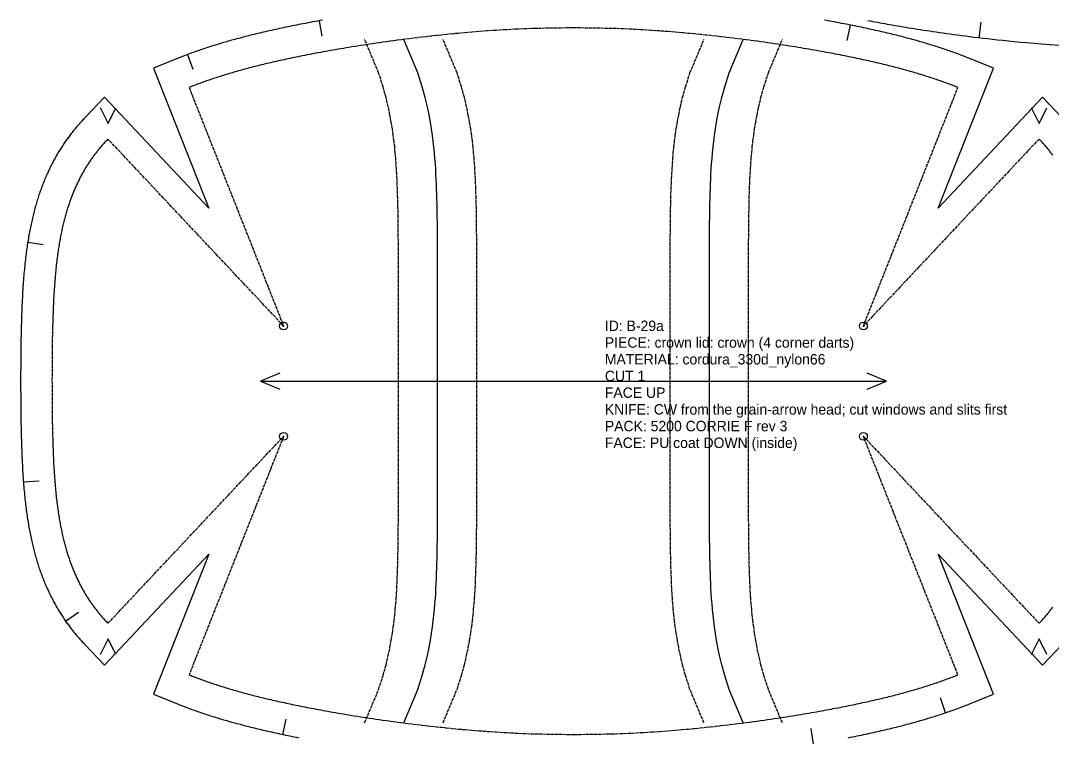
# Model space of a CAD drawing. Header units: millimetres. Extents: x 0 to 8058, y -22 to 1524.
# Drawn here: x 4575.7 to 4970.7, y 927.2 to 1201.7 of the extents above; entities that cross this region are included whole.
import ezdxf

# ---------------------------------------------------------------- set-up
doc = ezdxf.new("R2010")
doc.units = ezdxf.units.MM
doc.linetypes.add('DASHED', pattern=[1.524, 1.27, -0.254])
for name, color, linetype in [('CUT', 7, 'Continuous'), ('DRILL', 4, 'Continuous'), ('GRAIN', 5, 'Continuous'), ('INTERNAL', 6, 'Continuous'), ('NOTCH', 1, 'Continuous'), ('SEW', 3, 'Continuous'), ('TEXT', 2, 'Continuous')]:
    doc.layers.add(name, color=color, linetype=linetype)

msp = doc.modelspace()

# ---------------------------------------------------------------- linework, layer by layer
at = {"layer": 'CUT'}
for points in [[(4691.28, 1201.86), (4690.32, 1201.69), (4689.37, 1201.52), (4688.43, 1201.35), (4687.5, 1201.18), (4686.59, 1201.01), (4685.69, 1200.83), (4684.79, 1200.66), (4683.91, 1200.49), (4683.04, 1200.32), (4682.18, 1200.16), (4681.32, 1199.99), (4680.48, 1199.82), (4679.64, 1199.65), (4678.82, 1199.48), (4678, 1199.31), (4677.19, 1199.14), (4676.38, 1198.97), (4675.59, 1198.8), (4674.8, 1198.63), (4674.02, 1198.46), (4673.25, 1198.29), (4672.48, 1198.12), (4671.73, 1197.96), (4670.97, 1197.79), (4670.23, 1197.62), (4669.49, 1197.45), (4668.76, 1197.28), (4668.03, 1197.1), (4667.31, 1196.93), (4666.6, 1196.76), (4665.89, 1196.59), (4665.18, 1196.42), (4664.49, 1196.25), (4663.79, 1196.08), (4663.11, 1195.9), (4662.43, 1195.73), (4661.75, 1195.56), (4661.08, 1195.38), (4660.41, 1195.21), (4659.75, 1195.03), (4659.09, 1194.86), (4658.44, 1194.68), (4657.79, 1194.51), (4657.15, 1194.33), (4656.51, 1194.15), (4655.88, 1193.98), (4655.25, 1193.8), (4654.63, 1193.62), (4654, 1193.44), (4653.39, 1193.26), (4652.77, 1193.08), (4652.17, 1192.9), (4651.56, 1192.71), (4650.96, 1192.53), (4650.36, 1192.35), (4649.77, 1192.16), (4649.18, 1191.98), (4648.59, 1191.79), (4648.01, 1191.61), (4647.43, 1191.42), (4646.86, 1191.23), (4646.29, 1191.05), (4645.72, 1190.86), (4645.15, 1190.67), (4644.59, 1190.48), (4644.03, 1190.28), (4643.48, 1190.09), (4642.93, 1189.9), (4642.38, 1189.71), (4641.83, 1189.51), (4641.29, 1189.31), (4640.75, 1189.12), (4640.21, 1188.92), (4639.68, 1188.72), (4639.15, 1188.52), (4638.62, 1188.32), (4638.1, 1188.12), (4637.58, 1187.92), (4637.06, 1187.72), (4636.54, 1187.51), (4636.03, 1187.31), (4626.55, 1183.48), (4647.79, 1129.82), (4607.9, 1172.32), (4600.28, 1164.42), (4599.96, 1164.09), (4599.65, 1163.75), (4599.33, 1163.41), (4599.02, 1163.07), (4598.71, 1162.73), (4598.4, 1162.39), (4598.09, 1162.04), (4597.79, 1161.69), (4597.49, 1161.34), (4597.19, 1160.99), (4596.89, 1160.64), (4596.59, 1160.28), (4596.3, 1159.92), (4596.01, 1159.56), (4595.72, 1159.2), (4595.43, 1158.84), (4595.15, 1158.47), (4594.86, 1158.11), (4594.58, 1157.74), (4594.3, 1157.36), (4594.03, 1156.99), (4593.75, 1156.61), (4593.48, 1156.24), (4593.21, 1155.86), (4592.94, 1155.47), (4592.67, 1155.09), (4592.41, 1154.7), (4592.15, 1154.32), (4591.89, 1153.93), (4591.63, 1153.53), (4591.37, 1153.14), (4591.12, 1152.74), (4590.87, 1152.34), (4590.62, 1151.94), (4590.37, 1151.54), (4590.13, 1151.13), (4589.89, 1150.72), (4589.65, 1150.31), (4589.41, 1149.9), (4589.17, 1149.49), (4588.94, 1149.07), (4588.71, 1148.65), (4588.48, 1148.23), (4588.25, 1147.81), (4588.02, 1147.38), (4587.8, 1146.95), (4587.58, 1146.52), (4587.36, 1146.09), (4587.15, 1145.66), (4586.93, 1145.22), (4586.72, 1144.78), (4586.51, 1144.34), (4586.3, 1143.89), (4586.1, 1143.44), (4585.89, 1143), (4585.69, 1142.54), (4585.49, 1142.09), (4585.3, 1141.63), (4585.1, 1141.17), (4584.91, 1140.71), (4584.72, 1140.24), (4584.53, 1139.78), (4584.34, 1139.3), (4584.16, 1138.83), (4583.98, 1138.36), (4583.8, 1137.88), (4583.62, 1137.39), (4583.44, 1136.91), (4583.27, 1136.42), (4583.1, 1135.93), (4582.93, 1135.44), (4582.76, 1134.94), (4582.6, 1134.44), (4582.44, 1133.94), (4582.28, 1133.43), (4582.12, 1132.92), (4581.96, 1132.41), (4581.81, 1131.89), (4581.65, 1131.37), (4581.5, 1130.85), (4581.36, 1130.32), (4581.21, 1129.79), (4581.06, 1129.26), (4580.92, 1128.72), (4580.78, 1128.18), (4580.64, 1127.63), (4580.51, 1127.08), (4580.37, 1126.53), (4580.24, 1125.97), (4580.11, 1125.41), (4579.98, 1124.84), (4579.86, 1124.27), (4579.73, 1123.69), (4579.61, 1123.11), (4579.49, 1122.52), (4579.37, 1121.93), (4579.26, 1121.33), (4579.14, 1120.73), (4579.03, 1120.12), (4578.92, 1119.51), (4578.81, 1118.89), (4578.7, 1118.26), (4578.6, 1117.63), (4578.5, 1116.99), (4578.4, 1116.35), (4578.3, 1115.7), (4578.2, 1115.04), (4578.1, 1114.37), (4578.01, 1113.69), (4577.92, 1113.01), (4577.83, 1112.32), (4577.74, 1111.62), (4577.65, 1110.91), (4577.57, 1110.19), (4577.49, 1109.46), (4577.41, 1108.71), (4577.33, 1107.96), (4577.25, 1107.2), (4577.17, 1106.42), (4577.1, 1105.63), (4577.03, 1104.83), (4576.96, 1104.01), (4576.89, 1103.18), (4576.82, 1102.33), (4576.76, 1101.46), (4576.69, 1100.58), (4576.63, 1099.67), (4576.57, 1098.74), (4576.51, 1097.79), (4576.46, 1096.81), (4576.4, 1095.81), (4576.35, 1094.77), (4576.3, 1093.7), (4576.25, 1092.6), (4576.2, 1091.45), (4576.15, 1090.25), (4576.11, 1089), (4576.06, 1087.68), (4576.02, 1086.3), (4575.98, 1084.82), (4575.94, 1083.24), (4575.91, 1081.52), (4575.87, 1079.62), (4575.84, 1077.47), (4575.81, 1074.92), (4575.77, 1071.59), (4575.75, 1063.6), (4575.77, 1055.61), (4575.81, 1052.28), (4575.84, 1049.73), (4575.87, 1047.58), (4575.91, 1045.68), (4575.94, 1043.96), (4575.98, 1042.38), (4576.02, 1040.9), (4576.06, 1039.52), (4576.11, 1038.2), (4576.15, 1036.95), (4576.2, 1035.76), (4576.25, 1034.61), (4576.3, 1033.5), (4576.35, 1032.43), (4576.4, 1031.39), (4576.46, 1030.39), (4576.51, 1029.41), (4576.57, 1028.46), (4576.63, 1027.53), (4576.69, 1026.62), (4576.76, 1025.74), (4576.82, 1024.87), (4576.89, 1024.02), (4576.96, 1023.19), (4577.03, 1022.37), (4577.1, 1021.57), (4577.17, 1020.78), (4577.25, 1020), (4577.33, 1019.24), (4577.41, 1018.49), (4577.49, 1017.75), (4577.57, 1017.02), (4577.65, 1016.3), (4577.74, 1015.59), (4577.83, 1014.88), (4577.92, 1014.19), (4578.01, 1013.51), (4578.1, 1012.83), (4578.2, 1012.17), (4578.3, 1011.51), (4578.4, 1010.85), (4578.5, 1010.21), (4578.6, 1009.57), (4578.7, 1008.94), (4578.81, 1008.31), (4578.92, 1007.69), (4579.03, 1007.08), (4579.14, 1006.47), (4579.26, 1005.87), (4579.37, 1005.27), (4579.49, 1004.68), (4579.61, 1004.09), (4579.73, 1003.51), (4579.86, 1002.93), (4579.98, 1002.36), (4580.11, 1001.79), (4580.24, 1001.23), (4580.37, 1000.67), (4580.51, 1000.12), (4580.64, 999.57), (4580.78, 999.02), (4580.92, 998.48), (4581.06, 997.94), (4581.21, 997.41), (4581.36, 996.88), (4581.5, 996.35), (4581.65, 995.83), (4581.81, 995.31), (4581.96, 994.79), (4582.12, 994.28), (4582.28, 993.77), (4582.44, 993.26), (4582.6, 992.76), (4582.76, 992.26), (4582.93, 991.76), (4583.1, 991.27), (4583.27, 990.78), (4583.44, 990.29), (4583.62, 989.81), (4583.8, 989.33), (4583.98, 988.85), (4584.16, 988.37), (4584.34, 987.9), (4584.53, 987.43), (4584.72, 986.96), (4584.91, 986.49), (4585.1, 986.03), (4585.3, 985.57), (4585.49, 985.11), (4585.69, 984.66), (4585.89, 984.21), (4586.1, 983.76), (4586.3, 983.31), (4586.51, 982.86), (4586.72, 982.42), (4586.93, 981.98), (4587.15, 981.54), (4587.36, 981.11), (4587.58, 980.68), (4587.8, 980.25), (4588.02, 979.82), (4588.25, 979.39), (4588.48, 978.97), (4588.71, 978.55), (4588.94, 978.13), (4589.17, 977.71), (4589.41, 977.3), (4589.65, 976.89), (4589.89, 976.48), (4590.13, 976.07), (4590.37, 975.66), (4590.62, 975.26), (4590.87, 974.86), (4591.12, 974.46), (4591.37, 974.06), (4591.63, 973.67), (4591.89, 973.28), (4592.15, 972.89), (4592.41, 972.5), (4592.67, 972.11), (4592.94, 971.73), (4593.21, 971.34), (4593.48, 970.96), (4593.75, 970.59), (4594.03, 970.21), (4594.3, 969.84), (4594.58, 969.47), (4594.86, 969.1), (4595.15, 968.73), (4595.43, 968.36), (4595.72, 968), (4596.01, 967.64), (4596.3, 967.28), (4596.59, 966.92), (4596.89, 966.56), (4597.19, 966.21), (4597.49, 965.86), (4597.79, 965.51), (4598.09, 965.16), (4598.4, 964.81), (4598.71, 964.47), (4599.02, 964.13), (4599.33, 963.79), (4599.65, 963.45), (4599.96, 963.11), (4600.28, 962.78), (4607.9, 954.88), (4647.79, 997.38), (4626.55, 943.73), (4636.03, 939.89), (4636.54, 939.69), (4637.06, 939.49), (4637.58, 939.28), (4638.1, 939.08), (4638.62, 938.88), (4639.15, 938.68), (4639.68, 938.48), (4640.21, 938.28), (4640.75, 938.08), (4641.29, 937.89), (4641.83, 937.69), (4642.38, 937.5), (4642.93, 937.3), (4643.48, 937.11), (4644.03, 936.92), (4644.59, 936.72), (4645.15, 936.53), (4645.72, 936.34), (4646.29, 936.16), (4646.86, 935.97), (4647.43, 935.78), (4648.01, 935.59), (4648.59, 935.41), (4649.18, 935.22), (4649.77, 935.04), (4650.36, 934.85), (4650.96, 934.67), (4651.56, 934.49), (4652.17, 934.3), (4652.77, 934.12), (4653.39, 933.94), (4654, 933.76), (4654.63, 933.58), (4655.25, 933.4), (4655.88, 933.23), (4656.51, 933.05), (4657.15, 932.87), (4657.79, 932.69), (4658.44, 932.52), (4659.09, 932.34), (4659.75, 932.17), (4660.41, 931.99), (4661.08, 931.82), (4661.75, 931.64), (4662.43, 931.47), (4663.11, 931.3), (4663.79, 931.13), (4664.49, 930.95), (4665.18, 930.78), (4665.89, 930.61), (4666.6, 930.44), (4667.31, 930.27), (4668.03, 930.1), (4668.76, 929.93), (4669.49, 929.76), (4670.23, 929.59), (4670.97, 929.42), (4671.73, 929.25), (4672.48, 929.08), (4673.25, 928.91), (4674.02, 928.74), (4674.8, 928.57), (4675.59, 928.4), (4676.38, 928.23), (4677.19, 928.06), (4678, 927.89), (4678.82, 927.72), (4679.64, 927.55), (4680.48, 927.38), (4681.32, 927.22), (4682.18, 927.05)], [(4974.47, 1164.42), (4966.85, 1172.32), (4926.96, 1129.82), (4948.21, 1183.48), (4938.73, 1187.31), (4938.21, 1187.51), (4937.7, 1187.72), (4937.18, 1187.92), (4936.66, 1188.12), (4936.13, 1188.32), (4935.61, 1188.52), (4935.08, 1188.72), (4934.54, 1188.92), (4934.01, 1189.12), (4933.47, 1189.31), (4932.93, 1189.51), (4932.38, 1189.71), (4931.83, 1189.9), (4931.28, 1190.09), (4930.73, 1190.28), (4930.17, 1190.48), (4929.61, 1190.67), (4929.04, 1190.86), (4928.47, 1191.05), (4927.9, 1191.23), (4927.33, 1191.42), (4926.75, 1191.61), (4926.16, 1191.79), (4925.58, 1191.98), (4924.99, 1192.16), (4924.39, 1192.35), (4923.8, 1192.53), (4923.2, 1192.71), (4922.59, 1192.9), (4921.98, 1193.08), (4921.37, 1193.26), (4920.75, 1193.44), (4920.13, 1193.62), (4919.51, 1193.8), (4918.88, 1193.98), (4918.24, 1194.15), (4917.61, 1194.33), (4916.96, 1194.51), (4916.32, 1194.68), (4915.66, 1194.86), (4915.01, 1195.03), (4914.35, 1195.21), (4913.68, 1195.38), (4913.01, 1195.56), (4912.33, 1195.73), (4911.65, 1195.9), (4910.96, 1196.08), (4910.27, 1196.25), (4909.57, 1196.42), (4908.87, 1196.59), (4908.16, 1196.76), (4907.45, 1196.93), (4906.73, 1197.1), (4906, 1197.28), (4905.27, 1197.45), (4904.53, 1197.62), (4903.78, 1197.79), (4903.03, 1197.96), (4902.27, 1198.12), (4901.51, 1198.29), (4900.74, 1198.46), (4899.96, 1198.63), (4899.17, 1198.8), (4898.37, 1198.97), (4897.57, 1199.14), (4896.76, 1199.31), (4895.94, 1199.48), (4895.11, 1199.65), (4894.28, 1199.82), (4893.43, 1199.99), (4892.58, 1200.16), (4891.72, 1200.32), (4890.85, 1200.49), (4889.96, 1200.66), (4889.07, 1200.83), (4888.17, 1201.01), (4887.25, 1201.18), (4886.33, 1201.35), (4885.39, 1201.52), (4884.44, 1201.69), (4883.48, 1201.86)], [(4900.1, 1201.76), (4900.98, 1201.59), (4901.87, 1201.42), (4902.77, 1201.25), (4903.69, 1201.08), (4904.61, 1200.91), (4905.55, 1200.74), (4906.5, 1200.57), (4907.46, 1200.39), (4908.43, 1200.22), (4909.42, 1200.05), (4910.42, 1199.87), (4911.44, 1199.7), (4912.47, 1199.52), (4913.51, 1199.35), (4914.57, 1199.17), (4915.65, 1198.99), (4916.75, 1198.82), (4917.86, 1198.64), (4918.99, 1198.46), (4920.14, 1198.28), (4921.32, 1198.09), (4922.51, 1197.91), (4923.73, 1197.73), (4924.97, 1197.54), (4926.24, 1197.36), (4927.53, 1197.17), (4928.85, 1196.98), (4930.2, 1196.79), (4931.59, 1196.6), (4933, 1196.4), (4934.46, 1196.21), (4935.95, 1196.01), (4937.48, 1195.81), (4939.06, 1195.61), (4940.68, 1195.41), (4942.36, 1195.2), (4944.1, 1195), (4945.89, 1194.79), (4947.76, 1194.58), (4949.7, 1194.36), (4951.73, 1194.15), (4953.85, 1193.93), (4956.08, 1193.71), (4958.44, 1193.48), (4960.94, 1193.26), (4963.62, 1193.03), (4966.52, 1192.79), (4969.68, 1192.56), (4973.2, 1192.32)], [(4892.58, 927.05), (4893.43, 927.22), (4894.28, 927.38), (4895.11, 927.55), (4895.94, 927.72), (4896.76, 927.89), (4897.57, 928.06), (4898.37, 928.23), (4899.17, 928.4), (4899.96, 928.57), (4900.74, 928.74), (4901.51, 928.91), (4902.27, 929.08), (4903.03, 929.25), (4903.78, 929.42), (4904.53, 929.59), (4905.27, 929.76), (4906, 929.93), (4906.73, 930.1), (4907.45, 930.27), (4908.16, 930.44), (4908.87, 930.61), (4909.57, 930.78), (4910.27, 930.95), (4910.96, 931.13), (4911.65, 931.3), (4912.33, 931.47), (4913.01, 931.64), (4913.68, 931.82), (4914.35, 931.99), (4915.01, 932.17), (4915.66, 932.34), (4916.32, 932.52), (4916.96, 932.69), (4917.61, 932.87), (4918.24, 933.05), (4918.88, 933.23), (4919.51, 933.4), (4920.13, 933.58), (4920.75, 933.76), (4921.37, 933.94), (4921.98, 934.12), (4922.59, 934.3), (4923.2, 934.49), (4923.8, 934.67), (4924.39, 934.85), (4924.99, 935.04), (4925.58, 935.22), (4926.16, 935.41), (4926.75, 935.59), (4927.33, 935.78), (4927.9, 935.97), (4928.47, 936.16), (4929.04, 936.34), (4929.61, 936.53), (4930.17, 936.72), (4930.73, 936.92), (4931.28, 937.11), (4931.83, 937.3), (4932.38, 937.5), (4932.93, 937.69), (4933.47, 937.89), (4934.01, 938.08), (4934.54, 938.28), (4935.08, 938.48), (4935.61, 938.68), (4936.13, 938.88), (4936.66, 939.08), (4937.18, 939.28), (4937.7, 939.49), (4938.21, 939.69), (4938.73, 939.89), (4948.21, 943.73), (4926.96, 997.38), (4966.85, 954.88), (4974.47, 962.78)]]:
    msp.add_lwpolyline(points, dxfattribs=at)
at = {"layer": 'DRILL'}
for centre in [(4676.4, 1084.73), (4898.35, 1084.73), (4676.4, 1042.47), (4898.35, 1042.47)]:
    msp.add_circle(centre, 1.5, dxfattribs=at)
for p in [(4676.4, 1084.73), (4898.35, 1084.73), (4676.4, 1042.47), (4898.35, 1042.47)]:
    msp.add_point(p, dxfattribs=at)
at = {"layer": 'GRAIN'}
for points in [[(4674.97, 1066.72), (4667.6, 1063.6), (4674.97, 1060.49)], [(4899.79, 1060.49), (4907.16, 1063.6), (4899.79, 1066.72)], [(4667.6, 1063.6), (4907.16, 1063.6)]]:
    msp.add_lwpolyline(points, dxfattribs=at)
at = {"layer": 'INTERNAL', "linetype": 'CONTINUOUS'}
for points in [[(4722.43, 932.71), (4727.79, 945.53), (4729.5, 950.87), (4730.62, 954.99), (4731.46, 958.48), (4732.1, 961.57), (4732.62, 964.38), (4733.05, 967), (4733.4, 969.45), (4733.7, 971.79), (4733.95, 974.03), (4734.16, 976.18), (4734.34, 978.28), (4734.5, 980.32), (4734.63, 982.31), (4734.74, 984.27), (4734.84, 986.19), (4734.92, 988.09), (4734.99, 989.97), (4735.05, 991.82), (4735.11, 993.67), (4735.15, 995.49), (4735.19, 997.31), (4735.22, 999.12), (4735.25, 1000.92), (4735.27, 1002.71), (4735.29, 1004.5), (4735.3, 1006.28), (4735.32, 1008.06), (4735.33, 1009.83), (4735.34, 1011.6), (4735.35, 1013.37), (4735.35, 1015.14), (4735.36, 1016.91), (4735.36, 1018.67), (4735.37, 1020.44), (4735.37, 1022.2), (4735.37, 1023.97), (4735.37, 1025.73), (4735.37, 1027.49), (4735.37, 1029.25), (4735.38, 1031.02), (4735.38, 1032.78), (4735.38, 1034.54), (4735.38, 1036.3), (4735.38, 1038.06), (4735.38, 1039.82), (4735.38, 1041.58), (4735.38, 1043.35), (4735.38, 1045.11), (4735.38, 1046.87), (4735.38, 1048.63), (4735.38, 1050.39), (4735.38, 1052.15), (4735.38, 1053.91), (4735.38, 1055.67), (4735.38, 1057.44), (4735.38, 1059.2), (4735.38, 1060.96), (4735.38, 1062.72), (4735.38, 1064.48), (4735.38, 1066.24), (4735.38, 1068), (4735.38, 1069.77), (4735.38, 1071.53), (4735.38, 1073.29), (4735.38, 1075.05), (4735.38, 1076.81), (4735.38, 1078.57), (4735.38, 1080.33), (4735.38, 1082.09), (4735.38, 1083.86), (4735.38, 1085.62), (4735.38, 1087.38), (4735.38, 1089.14), (4735.38, 1090.9), (4735.38, 1092.66), (4735.38, 1094.42), (4735.38, 1096.19), (4735.37, 1097.95), (4735.37, 1099.71), (4735.37, 1101.47), (4735.37, 1103.24), (4735.37, 1105), (4735.37, 1106.76), (4735.36, 1108.53), (4735.36, 1110.29), (4735.35, 1112.06), (4735.35, 1113.83), (4735.34, 1115.6), (4735.33, 1117.37), (4735.32, 1119.14), (4735.3, 1120.92), (4735.29, 1122.7), (4735.27, 1124.49), (4735.25, 1126.28), (4735.22, 1128.08), (4735.19, 1129.89), (4735.15, 1131.71), (4735.11, 1133.53), (4735.05, 1135.38), (4734.99, 1137.23), (4734.92, 1139.11), (4734.84, 1141.01), (4734.74, 1142.93), (4734.63, 1144.89), (4734.5, 1146.89), (4734.34, 1148.92), (4734.16, 1151.02), (4733.95, 1153.18), (4733.7, 1155.41), (4733.4, 1157.75), (4733.05, 1160.21), (4732.62, 1162.82), (4732.1, 1165.63), (4731.46, 1168.72), (4730.62, 1172.21), (4729.5, 1176.33), (4727.79, 1181.67), (4722.43, 1194.49)], [(4852.33, 932.71), (4846.97, 945.53), (4845.26, 950.87), (4844.13, 954.99), (4843.3, 958.48), (4842.65, 961.57), (4842.13, 964.38), (4841.71, 967), (4841.35, 969.45), (4841.06, 971.79), (4840.81, 974.03), (4840.59, 976.18), (4840.41, 978.28), (4840.26, 980.32), (4840.13, 982.31), (4840.01, 984.27), (4839.92, 986.19), (4839.83, 988.09), (4839.76, 989.97), (4839.7, 991.82), (4839.65, 993.67), (4839.61, 995.49), (4839.57, 997.31), (4839.54, 999.12), (4839.51, 1000.92), (4839.49, 1002.71), (4839.47, 1004.5), (4839.45, 1006.28), (4839.44, 1008.06), (4839.43, 1009.83), (4839.42, 1011.6), (4839.41, 1013.37), (4839.4, 1015.14), (4839.4, 1016.91), (4839.4, 1018.67), (4839.39, 1020.44), (4839.39, 1022.2), (4839.39, 1023.97), (4839.39, 1025.73), (4839.38, 1027.49), (4839.38, 1029.25), (4839.38, 1031.02), (4839.38, 1032.78), (4839.38, 1034.54), (4839.38, 1036.3), (4839.38, 1038.06), (4839.38, 1039.82), (4839.38, 1041.58), (4839.38, 1043.35), (4839.38, 1045.11), (4839.38, 1046.87), (4839.38, 1048.63), (4839.38, 1050.39), (4839.38, 1052.15), (4839.38, 1053.91), (4839.38, 1055.67), (4839.38, 1057.44), (4839.38, 1059.2), (4839.38, 1060.96), (4839.38, 1062.72), (4839.38, 1064.48), (4839.38, 1066.24), (4839.38, 1068), (4839.38, 1069.77), (4839.38, 1071.53), (4839.38, 1073.29), (4839.38, 1075.05), (4839.38, 1076.81), (4839.38, 1078.57), (4839.38, 1080.33), (4839.38, 1082.09), (4839.38, 1083.86), (4839.38, 1085.62), (4839.38, 1087.38), (4839.38, 1089.14), (4839.38, 1090.9), (4839.38, 1092.66), (4839.38, 1094.42), (4839.38, 1096.19), (4839.38, 1097.95), (4839.38, 1099.71), (4839.39, 1101.47), (4839.39, 1103.24), (4839.39, 1105), (4839.39, 1106.76), (4839.4, 1108.53), (4839.4, 1110.29), (4839.4, 1112.06), (4839.41, 1113.83), (4839.42, 1115.6), (4839.43, 1117.37), (4839.44, 1119.14), (4839.45, 1120.92), (4839.47, 1122.7), (4839.49, 1124.49), (4839.51, 1126.28), (4839.54, 1128.08), (4839.57, 1129.89), (4839.61, 1131.71), (4839.65, 1133.53), (4839.7, 1135.38), (4839.76, 1137.23), (4839.83, 1139.11), (4839.92, 1141.01), (4840.01, 1142.93), (4840.13, 1144.89), (4840.26, 1146.89), (4840.41, 1148.92), (4840.59, 1151.02), (4840.81, 1153.18), (4841.06, 1155.41), (4841.35, 1157.75), (4841.71, 1160.21), (4842.13, 1162.82), (4842.65, 1165.63), (4843.3, 1168.72), (4844.13, 1172.21), (4845.26, 1176.33), (4846.97, 1181.67), (4852.33, 1194.49)]]:
    msp.add_lwpolyline(points, dxfattribs=at)
at = {"layer": 'NOTCH'}
for points in [[(4690.03, 1201.64), (4691.1, 1195.74)], [(4942.68, 1195.17), (4943.39, 1201.12)], [(4893.24, 1200.02), (4892.07, 1194.14)], [(4639.58, 1188.68), (4641.68, 1183.07)], [(4606.23, 1168.37), (4609.2, 1162.35), (4612.23, 1168.34)], [(4962.61, 1168.36), (4965.6, 1162.35), (4968.61, 1168.35)], [(4578.48, 1116.9), (4584.41, 1115.96)], [(4576.81, 1025.02), (4582.79, 1025.47)], [(4592.96, 971.7), (4597.88, 975.14)], [(4612.24, 958.86), (4609.21, 964.85), (4606.24, 958.83)], [(4968.61, 958.86), (4965.6, 964.85), (4962.61, 958.84)], [(4929.74, 936.58), (4927.82, 942.26)], [(4676.09, 928.29), (4677.34, 934.16)], [(4879.31, 924.61), (4878.3, 930.52)]]:
    msp.add_lwpolyline(points, dxfattribs=at)
at = {"layer": 'SEW', "linetype": 'DASHED'}
for points in [[(4970.84, 1150.19), (4970.6, 1150.5), (4970.37, 1150.81), (4970.13, 1151.12), (4969.89, 1151.43), (4969.65, 1151.73), (4969.41, 1152.03), (4969.16, 1152.34), (4968.91, 1152.64), (4968.67, 1152.93), (4968.42, 1153.23), (4968.16, 1153.53), (4967.91, 1153.82), (4967.66, 1154.11), (4967.4, 1154.4), (4967.14, 1154.69), (4966.88, 1154.98), (4966.61, 1155.27), (4966.35, 1155.55), (4966.08, 1155.83), (4965.81, 1156.12), (4965.58, 1156.35), (4898.35, 1084.73), (4934.52, 1176.06), (4934.25, 1176.17), (4933.78, 1176.36), (4933.3, 1176.55), (4932.82, 1176.74), (4932.34, 1176.93), (4931.85, 1177.11), (4931.36, 1177.3), (4930.87, 1177.48), (4930.38, 1177.67), (4929.88, 1177.85), (4929.38, 1178.03), (4928.87, 1178.22), (4928.36, 1178.4), (4927.85, 1178.58), (4927.33, 1178.76), (4926.81, 1178.94), (4926.29, 1179.12), (4925.76, 1179.3), (4925.23, 1179.48), (4924.7, 1179.65), (4924.16, 1179.83), (4923.62, 1180.01), (4923.08, 1180.18), (4922.53, 1180.36), (4921.98, 1180.53), (4921.42, 1180.71), (4920.86, 1180.88), (4920.29, 1181.06), (4919.72, 1181.23), (4919.15, 1181.4), (4918.57, 1181.57), (4917.99, 1181.74), (4917.41, 1181.91), (4916.82, 1182.09), (4916.22, 1182.26), (4915.62, 1182.43), (4915.02, 1182.59), (4914.41, 1182.76), (4913.8, 1182.93), (4913.18, 1183.1), (4912.56, 1183.27), (4911.93, 1183.44), (4911.29, 1183.6), (4910.66, 1183.77), (4910.01, 1183.94), (4909.36, 1184.1), (4908.71, 1184.27), (4908.05, 1184.43), (4907.39, 1184.6), (4906.72, 1184.77), (4906.04, 1184.93), (4905.36, 1185.1), (4904.67, 1185.26), (4903.97, 1185.43), (4903.27, 1185.59), (4902.56, 1185.75), (4901.85, 1185.92), (4901.13, 1186.08), (4900.4, 1186.25), (4899.67, 1186.41), (4898.93, 1186.57), (4898.18, 1186.74), (4897.42, 1186.9), (4896.66, 1187.07), (4895.89, 1187.23), (4895.11, 1187.4), (4894.32, 1187.56), (4893.53, 1187.72), (4892.72, 1187.89), (4891.91, 1188.05), (4891.09, 1188.22), (4890.26, 1188.38), (4889.41, 1188.55), (4888.56, 1188.71), (4887.7, 1188.88), (4886.83, 1189.05), (4885.95, 1189.21), (4885.06, 1189.38), (4884.15, 1189.55), (4883.24, 1189.71), (4882.31, 1189.88), (4881.37, 1190.05), (4880.42, 1190.22), (4879.45, 1190.39), (4878.47, 1190.56), (4877.48, 1190.73), (4876.47, 1190.9), (4875.45, 1191.07), (4874.41, 1191.25), (4873.35, 1191.42), (4872.28, 1191.6), (4871.19, 1191.77), (4870.08, 1191.95), (4868.95, 1192.13), (4867.79, 1192.3), (4866.62, 1192.48), (4865.43, 1192.66), (4864.21, 1192.85), (4862.97, 1193.03), (4861.7, 1193.21), (4860.4, 1193.4), (4859.07, 1193.59), (4857.72, 1193.78), (4856.33, 1193.97), (4854.9, 1194.16), (4853.44, 1194.35), (4851.93, 1194.55), (4850.38, 1194.74), (4848.79, 1194.94), (4847.14, 1195.14), (4845.44, 1195.34), (4843.68, 1195.55), (4841.85, 1195.76), (4839.95, 1195.96), (4837.96, 1196.18), (4835.88, 1196.39), (4833.7, 1196.61), (4831.39, 1196.83), (4828.94, 1197.05), (4826.32, 1197.27), (4823.49, 1197.5), (4820.4, 1197.73), (4816.97, 1197.97), (4813.05, 1198.21), (4808.37, 1198.45), (4802.25, 1198.69), (4787.38, 1198.94), (4787.38, 1198.94), (4772.51, 1198.69), (4766.38, 1198.45), (4761.71, 1198.21), (4757.79, 1197.97), (4754.36, 1197.73), (4751.27, 1197.5), (4748.44, 1197.27), (4745.82, 1197.05), (4743.37, 1196.83), (4741.06, 1196.61), (4738.87, 1196.39), (4736.8, 1196.18), (4734.81, 1195.96), (4732.91, 1195.76), (4731.08, 1195.55), (4729.32, 1195.34), (4727.61, 1195.14), (4725.97, 1194.94), (4724.37, 1194.74), (4722.83, 1194.55), (4721.32, 1194.35), (4719.86, 1194.16), (4718.43, 1193.97), (4717.04, 1193.78), (4715.68, 1193.59), (4714.36, 1193.4), (4713.06, 1193.21), (4711.79, 1193.03), (4710.55, 1192.85), (4709.33, 1192.66), (4708.13, 1192.48), (4706.96, 1192.3), (4705.81, 1192.13), (4704.68, 1191.95), (4703.57, 1191.77), (4702.48, 1191.6), (4701.41, 1191.42), (4700.35, 1191.25), (4699.31, 1191.07), (4698.29, 1190.9), (4697.28, 1190.73), (4696.28, 1190.56), (4695.3, 1190.39), (4694.34, 1190.22), (4693.39, 1190.05), (4692.45, 1189.88), (4691.52, 1189.71), (4690.6, 1189.55), (4689.7, 1189.38), (4688.81, 1189.21), (4687.92, 1189.05), (4687.05, 1188.88), (4686.19, 1188.71), (4685.34, 1188.55), (4684.5, 1188.38), (4683.67, 1188.22), (4682.85, 1188.05), (4682.04, 1187.89), (4681.23, 1187.72), (4680.44, 1187.56), (4679.65, 1187.4), (4678.87, 1187.23), (4678.1, 1187.07), (4677.33, 1186.9), (4676.58, 1186.74), (4675.83, 1186.57), (4675.09, 1186.41), (4674.35, 1186.25), (4673.63, 1186.08), (4672.91, 1185.92), (4672.19, 1185.75), (4671.49, 1185.59), (4670.78, 1185.43), (4670.09, 1185.26), (4669.4, 1185.1), (4668.72, 1184.93), (4668.04, 1184.77), (4667.37, 1184.6), (4666.71, 1184.43), (4666.05, 1184.27), (4665.39, 1184.1), (4664.74, 1183.94), (4664.1, 1183.77), (4663.46, 1183.6), (4662.83, 1183.44), (4662.2, 1183.27), (4661.58, 1183.1), (4660.96, 1182.93), (4660.35, 1182.76), (4659.74, 1182.59), (4659.14, 1182.43), (4658.54, 1182.26), (4657.94, 1182.09), (4657.35, 1181.91), (4656.76, 1181.74), (4656.18, 1181.57), (4655.61, 1181.4), (4655.03, 1181.23), (4654.46, 1181.06), (4653.9, 1180.88), (4653.34, 1180.71), (4652.78, 1180.53), (4652.23, 1180.36), (4651.68, 1180.18), (4651.14, 1180.01), (4650.59, 1179.83), (4650.06, 1179.65), (4649.52, 1179.48), (4648.99, 1179.3), (4648.47, 1179.12), (4647.94, 1178.94), (4647.42, 1178.76), (4646.91, 1178.58), (4646.4, 1178.4), (4645.89, 1178.22), (4645.38, 1178.03), (4644.88, 1177.85), (4644.38, 1177.67), (4643.89, 1177.48), (4643.39, 1177.3), (4642.9, 1177.11), (4642.42, 1176.93), (4641.94, 1176.74), (4641.46, 1176.55), (4640.98, 1176.36), (4640.51, 1176.17), (4640.24, 1176.06), (4676.4, 1084.73), (4609.17, 1156.35), (4608.94, 1156.12), (4608.68, 1155.83), (4608.41, 1155.55), (4608.14, 1155.27), (4607.88, 1154.98), (4607.62, 1154.69), (4607.36, 1154.4), (4607.1, 1154.11), (4606.85, 1153.82), (4606.59, 1153.53), (4606.34, 1153.23), (4606.09, 1152.93), (4605.84, 1152.64), (4605.6, 1152.34), (4605.35, 1152.03), (4605.11, 1151.73), (4604.87, 1151.43), (4604.63, 1151.12), (4604.39, 1150.81), (4604.16, 1150.5), (4603.92, 1150.19), (4603.69, 1149.88), (4603.46, 1149.56), (4603.23, 1149.25), (4603, 1148.93), (4602.78, 1148.61), (4602.56, 1148.29), (4602.34, 1147.96), (4602.12, 1147.64), (4601.9, 1147.31), (4601.68, 1146.98), (4601.47, 1146.65), (4601.26, 1146.32), (4601.04, 1145.98), (4600.84, 1145.64), (4600.63, 1145.31), (4600.42, 1144.97), (4600.22, 1144.62), (4600.02, 1144.28), (4599.82, 1143.93), (4599.62, 1143.58), (4599.42, 1143.23), (4599.23, 1142.88), (4599.03, 1142.52), (4598.84, 1142.17), (4598.65, 1141.81), (4598.46, 1141.44), (4598.27, 1141.08), (4598.09, 1140.71), (4597.91, 1140.35), (4597.72, 1139.97), (4597.54, 1139.6), (4597.37, 1139.23), (4597.19, 1138.85), (4597.01, 1138.47), (4596.84, 1138.08), (4596.67, 1137.7), (4596.5, 1137.31), (4596.33, 1136.92), (4596.17, 1136.53), (4596, 1136.13), (4595.84, 1135.73), (4595.68, 1135.33), (4595.52, 1134.92), (4595.36, 1134.52), (4595.2, 1134.11), (4595.05, 1133.69), (4594.89, 1133.28), (4594.74, 1132.86), (4594.59, 1132.44), (4594.44, 1132.01), (4594.29, 1131.58), (4594.15, 1131.15), (4594.01, 1130.71), (4593.86, 1130.27), (4593.72, 1129.83), (4593.58, 1129.39), (4593.45, 1128.94), (4593.31, 1128.48), (4593.18, 1128.03), (4593.05, 1127.57), (4592.92, 1127.1), (4592.79, 1126.63), (4592.66, 1126.16), (4592.53, 1125.69), (4592.41, 1125.21), (4592.29, 1124.72), (4592.16, 1124.23), (4592.05, 1123.74), (4591.93, 1123.24), (4591.81, 1122.73), (4591.7, 1122.23), (4591.58, 1121.71), (4591.47, 1121.19), (4591.36, 1120.67), (4591.25, 1120.14), (4591.15, 1119.61), (4591.04, 1119.07), (4590.94, 1118.52), (4590.84, 1117.97), (4590.73, 1117.41), (4590.64, 1116.85), (4590.54, 1116.27), (4590.44, 1115.7), (4590.35, 1115.11), (4590.26, 1114.52), (4590.16, 1113.92), (4590.07, 1113.31), (4589.99, 1112.7), (4589.9, 1112.07), (4589.81, 1111.44), (4589.73, 1110.8), (4589.65, 1110.14), (4589.57, 1109.48), (4589.49, 1108.81), (4589.41, 1108.13), (4589.34, 1107.44), (4589.26, 1106.73), (4589.19, 1106.01), (4589.12, 1105.28), (4589.05, 1104.54), (4588.98, 1103.78), (4588.92, 1103.01), (4588.85, 1102.22), (4588.79, 1101.41), (4588.73, 1100.59), (4588.66, 1099.74), (4588.61, 1098.88), (4588.55, 1097.99), (4588.49, 1097.08), (4588.44, 1096.14), (4588.39, 1095.17), (4588.33, 1094.18), (4588.28, 1093.14), (4588.24, 1092.07), (4588.19, 1090.96), (4588.14, 1089.8), (4588.1, 1088.58), (4588.06, 1087.31), (4588.02, 1085.95), (4587.98, 1084.51), (4587.94, 1082.96), (4587.9, 1081.28), (4587.87, 1079.42), (4587.84, 1077.3), (4587.8, 1074.79), (4587.77, 1071.51), (4587.75, 1063.6), (4587.77, 1055.69), (4587.8, 1052.41), (4587.84, 1049.9), (4587.87, 1047.79), (4587.9, 1045.92), (4587.94, 1044.24), (4587.98, 1042.69), (4588.02, 1041.25), (4588.06, 1039.9), (4588.1, 1038.62), (4588.14, 1037.4), (4588.19, 1036.24), (4588.24, 1035.13), (4588.28, 1034.06), (4588.33, 1033.03), (4588.39, 1032.03), (4588.44, 1031.06), (4588.49, 1030.12), (4588.55, 1029.21), (4588.61, 1028.32), (4588.66, 1027.46), (4588.73, 1026.61), (4588.79, 1025.79), (4588.85, 1024.98), (4588.92, 1024.19), (4588.98, 1023.42), (4589.05, 1022.66), (4589.12, 1021.92), (4589.19, 1021.19), (4589.26, 1020.47), (4589.34, 1019.77), (4589.41, 1019.07), (4589.49, 1018.39), (4589.57, 1017.72), (4589.65, 1017.06), (4589.73, 1016.41), (4589.81, 1015.76), (4589.9, 1015.13), (4589.99, 1014.51), (4590.07, 1013.89), (4590.16, 1013.28), (4590.26, 1012.68), (4590.35, 1012.09), (4590.44, 1011.5), (4590.54, 1010.93), (4590.64, 1010.36), (4590.73, 1009.79), (4590.84, 1009.23), (4590.94, 1008.68), (4591.04, 1008.13), (4591.15, 1007.59), (4591.25, 1007.06), (4591.36, 1006.53), (4591.47, 1006.01), (4591.58, 1005.49), (4591.7, 1004.97), (4591.81, 1004.47), (4591.93, 1003.96), (4592.05, 1003.46), (4592.16, 1002.97), (4592.29, 1002.48), (4592.41, 1002), (4592.53, 1001.52), (4592.66, 1001.04), (4592.79, 1000.57), (4592.92, 1000.1), (4593.05, 999.63), (4593.18, 999.17), (4593.31, 998.72), (4593.45, 998.26), (4593.58, 997.81), (4593.72, 997.37), (4593.86, 996.93), (4594.01, 996.49), (4594.15, 996.05), (4594.29, 995.62), (4594.44, 995.19), (4594.59, 994.77), (4594.74, 994.34), (4594.89, 993.92), (4595.05, 993.51), (4595.2, 993.09), (4595.36, 992.68), (4595.52, 992.28), (4595.68, 991.87), (4595.84, 991.47), (4596, 991.07), (4596.17, 990.68), (4596.33, 990.28), (4596.5, 989.89), (4596.67, 989.5), (4596.84, 989.12), (4597.01, 988.73), (4597.19, 988.35), (4597.37, 987.98), (4597.54, 987.6), (4597.72, 987.23), (4597.91, 986.86), (4598.09, 986.49), (4598.27, 986.12), (4598.46, 985.76), (4598.65, 985.4), (4598.84, 985.04), (4599.03, 984.68), (4599.23, 984.32), (4599.42, 983.97), (4599.62, 983.62), (4599.82, 983.27), (4600.02, 982.92), (4600.22, 982.58), (4600.42, 982.24), (4600.63, 981.9), (4600.84, 981.56), (4601.04, 981.22), (4601.26, 980.89), (4601.47, 980.55), (4601.68, 980.22), (4601.9, 979.89), (4602.12, 979.56), (4602.34, 979.24), (4602.56, 978.92), (4602.78, 978.59), (4603, 978.27), (4603.23, 977.96), (4603.46, 977.64), (4603.69, 977.32), (4603.92, 977.01), (4604.16, 976.7), (4604.39, 976.39), (4604.63, 976.08), (4604.87, 975.78), (4605.11, 975.47), (4605.35, 975.17), (4605.6, 974.87), (4605.84, 974.57), (4606.09, 974.27), (4606.34, 973.97), (4606.59, 973.68), (4606.85, 973.38), (4607.1, 973.09), (4607.36, 972.8), (4607.62, 972.51), (4607.88, 972.22), (4608.14, 971.94), (4608.41, 971.65), (4608.68, 971.37), (4608.94, 971.09), (4609.17, 970.85), (4676.4, 1042.47), (4640.24, 951.14), (4640.51, 951.03), (4640.98, 950.84), (4641.46, 950.65), (4641.94, 950.46), (4642.42, 950.28), (4642.9, 950.09), (4643.39, 949.9), (4643.89, 949.72), (4644.38, 949.53), (4644.88, 949.35), (4645.38, 949.17), (4645.89, 948.98), (4646.4, 948.8), (4646.91, 948.62), (4647.42, 948.44), (4647.94, 948.26), (4648.47, 948.08), (4648.99, 947.9), (4649.52, 947.72), (4650.06, 947.55), (4650.59, 947.37), (4651.14, 947.19), (4651.68, 947.02), (4652.23, 946.84), (4652.78, 946.67), (4653.34, 946.49), (4653.9, 946.32), (4654.46, 946.15), (4655.03, 945.97), (4655.61, 945.8), (4656.18, 945.63), (4656.76, 945.46), (4657.35, 945.29), (4657.94, 945.12), (4658.54, 944.95), (4659.14, 944.78), (4659.74, 944.61), (4660.35, 944.44), (4660.96, 944.27), (4661.58, 944.1), (4662.2, 943.93), (4662.83, 943.77), (4663.46, 943.6), (4664.1, 943.43), (4664.74, 943.26), (4665.39, 943.1), (4666.05, 942.93), (4666.71, 942.77), (4667.37, 942.6), (4668.04, 942.44), (4668.72, 942.27), (4669.4, 942.11), (4670.09, 941.94), (4670.78, 941.78), (4671.49, 941.61), (4672.19, 941.45), (4672.91, 941.28), (4673.63, 941.12), (4674.35, 940.95), (4675.09, 940.79), (4675.83, 940.63), (4676.58, 940.46), (4677.33, 940.3), (4678.1, 940.13), (4678.87, 939.97), (4679.65, 939.81), (4680.44, 939.64), (4681.23, 939.48), (4682.04, 939.31), (4682.85, 939.15), (4683.67, 938.98), (4684.5, 938.82), (4685.34, 938.65), (4686.19, 938.49), (4687.05, 938.32), (4687.92, 938.16), (4688.81, 937.99), (4689.7, 937.82), (4690.6, 937.66), (4691.52, 937.49), (4692.45, 937.32), (4693.39, 937.15), (4694.34, 936.98), (4695.3, 936.81), (4696.28, 936.64), (4697.28, 936.47), (4698.29, 936.3), (4699.31, 936.13), (4700.35, 935.95), (4701.41, 935.78), (4702.48, 935.6), (4703.57, 935.43), (4704.68, 935.25), (4705.81, 935.08), (4706.96, 934.9), (4708.13, 934.72), (4709.33, 934.54), (4710.55, 934.35), (4711.79, 934.17), (4713.06, 933.99), (4714.36, 933.8), (4715.68, 933.61), (4717.04, 933.43), (4718.43, 933.24), (4719.86, 933.04), (4721.32, 932.85), (4722.83, 932.66), (4724.37, 932.46), (4725.97, 932.26), (4727.61, 932.06), (4729.32, 931.86), (4731.08, 931.65), (4732.91, 931.45), (4734.81, 931.24), (4736.8, 931.02), (4738.87, 930.81), (4741.06, 930.59), (4743.37, 930.37), (4745.82, 930.15), (4748.44, 929.93), (4751.27, 929.7), (4754.36, 929.47), (4757.79, 929.23), (4761.71, 929), (4766.38, 928.75), (4772.51, 928.51), (4787.38, 928.26), (4802.25, 928.51), (4808.37, 928.75), (4813.05, 929), (4816.97, 929.23), (4820.4, 929.47), (4823.49, 929.7), (4826.32, 929.93), (4828.94, 930.15), (4831.39, 930.37), (4833.7, 930.59), (4835.88, 930.81), (4837.96, 931.02), (4839.95, 931.24), (4841.85, 931.45), (4843.68, 931.65), (4845.44, 931.86), (4847.14, 932.06), (4848.79, 932.26), (4850.38, 932.46), (4851.93, 932.66), (4853.44, 932.85), (4854.9, 933.04), (4856.33, 933.24), (4857.72, 933.43), (4859.07, 933.61), (4860.4, 933.8), (4861.7, 933.99), (4862.97, 934.17), (4864.21, 934.35), (4865.43, 934.54), (4866.62, 934.72), (4867.79, 934.9), (4868.95, 935.08), (4870.08, 935.25), (4871.19, 935.43), (4872.28, 935.6), (4873.35, 935.78), (4874.41, 935.95), (4875.45, 936.13), (4876.47, 936.3), (4877.48, 936.47), (4878.47, 936.64), (4879.45, 936.81), (4880.42, 936.98), (4881.37, 937.15), (4882.31, 937.32), (4883.24, 937.49), (4884.15, 937.66), (4885.06, 937.82), (4885.95, 937.99), (4886.83, 938.16), (4887.7, 938.32), (4888.56, 938.49), (4889.41, 938.65), (4890.26, 938.82), (4891.09, 938.98), (4891.91, 939.15), (4892.72, 939.31), (4893.53, 939.48), (4894.32, 939.64), (4895.11, 939.81), (4895.89, 939.97), (4896.66, 940.13), (4897.42, 940.3), (4898.18, 940.46), (4898.93, 940.63), (4899.67, 940.79), (4900.4, 940.95), (4901.13, 941.12), (4901.85, 941.28), (4902.56, 941.45), (4903.27, 941.61), (4903.97, 941.78), (4904.67, 941.94), (4905.36, 942.11), (4906.04, 942.27), (4906.72, 942.44), (4907.39, 942.6), (4908.05, 942.77), (4908.71, 942.93), (4909.36, 943.1), (4910.01, 943.26), (4910.66, 943.43), (4911.29, 943.6), (4911.93, 943.77), (4912.56, 943.93), (4913.18, 944.1), (4913.8, 944.27), (4914.41, 944.44), (4915.02, 944.61), (4915.62, 944.78), (4916.22, 944.95), (4916.82, 945.12), (4917.41, 945.29), (4917.99, 945.46), (4918.57, 945.63), (4919.15, 945.8), (4919.72, 945.97), (4920.29, 946.15), (4920.86, 946.32), (4921.42, 946.49), (4921.98, 946.67), (4922.53, 946.84), (4923.08, 947.02), (4923.62, 947.19), (4924.16, 947.37), (4924.7, 947.55), (4925.23, 947.72), (4925.76, 947.9), (4926.29, 948.08), (4926.81, 948.26), (4927.33, 948.44), (4927.85, 948.62), (4928.36, 948.8), (4928.87, 948.98), (4929.38, 949.17), (4929.88, 949.35), (4930.38, 949.53), (4930.87, 949.72), (4931.36, 949.9), (4931.85, 950.09), (4932.34, 950.28), (4932.82, 950.46), (4933.3, 950.65), (4933.78, 950.84), (4934.25, 951.03), (4934.52, 951.14), (4898.35, 1042.47), (4965.58, 970.85), (4965.81, 971.09), (4966.08, 971.37), (4966.35, 971.65), (4966.61, 971.94), (4966.88, 972.22), (4967.14, 972.51), (4967.4, 972.8), (4967.66, 973.09), (4967.91, 973.38), (4968.16, 973.68), (4968.42, 973.97), (4968.67, 974.27), (4968.91, 974.57), (4969.16, 974.87), (4969.41, 975.17), (4969.65, 975.47), (4969.89, 975.78), (4970.13, 976.08), (4970.37, 976.39), (4970.6, 976.7), (4970.84, 977.01)], [(4707.43, 932.71), (4712.79, 945.53), (4714.5, 950.87), (4715.62, 954.99), (4716.46, 958.48), (4717.1, 961.57), (4717.62, 964.38), (4718.05, 967), (4718.4, 969.45), (4718.7, 971.79), (4718.95, 974.03), (4719.16, 976.18), (4719.34, 978.28), (4719.5, 980.32), (4719.63, 982.31), (4719.74, 984.27), (4719.84, 986.19), (4719.92, 988.09), (4719.99, 989.97), (4720.05, 991.82), (4720.11, 993.67), (4720.15, 995.49), (4720.19, 997.31), (4720.22, 999.12), (4720.25, 1000.92), (4720.27, 1002.71), (4720.29, 1004.5), (4720.3, 1006.28), (4720.32, 1008.06), (4720.33, 1009.83), (4720.34, 1011.6), (4720.35, 1013.37), (4720.35, 1015.14), (4720.36, 1016.91), (4720.36, 1018.67), (4720.37, 1020.44), (4720.37, 1022.2), (4720.37, 1023.97), (4720.37, 1025.73), (4720.37, 1027.49), (4720.37, 1029.25), (4720.38, 1031.02), (4720.38, 1032.78), (4720.38, 1034.54), (4720.38, 1036.3), (4720.38, 1038.06), (4720.38, 1039.82), (4720.38, 1041.58), (4720.38, 1043.35), (4720.38, 1045.11), (4720.38, 1046.87), (4720.38, 1048.63), (4720.38, 1050.39), (4720.38, 1052.15), (4720.38, 1053.91), (4720.38, 1055.67), (4720.38, 1057.44), (4720.38, 1059.2), (4720.38, 1060.96), (4720.38, 1062.72), (4720.38, 1064.48), (4720.38, 1066.24), (4720.38, 1068), (4720.38, 1069.77), (4720.38, 1071.53), (4720.38, 1073.29), (4720.38, 1075.05), (4720.38, 1076.81), (4720.38, 1078.57), (4720.38, 1080.33), (4720.38, 1082.09), (4720.38, 1083.86), (4720.38, 1085.62), (4720.38, 1087.38), (4720.38, 1089.14), (4720.38, 1090.9), (4720.38, 1092.66), (4720.38, 1094.42), (4720.38, 1096.19), (4720.37, 1097.95), (4720.37, 1099.71), (4720.37, 1101.47), (4720.37, 1103.24), (4720.37, 1105), (4720.37, 1106.76), (4720.36, 1108.53), (4720.36, 1110.29), (4720.35, 1112.06), (4720.35, 1113.83), (4720.34, 1115.6), (4720.33, 1117.37), (4720.32, 1119.14), (4720.3, 1120.92), (4720.29, 1122.7), (4720.27, 1124.49), (4720.25, 1126.28), (4720.22, 1128.08), (4720.19, 1129.89), (4720.15, 1131.71), (4720.11, 1133.53), (4720.05, 1135.38), (4719.99, 1137.23), (4719.92, 1139.11), (4719.84, 1141.01), (4719.74, 1142.93), (4719.63, 1144.89), (4719.5, 1146.89), (4719.34, 1148.92), (4719.16, 1151.02), (4718.95, 1153.18), (4718.7, 1155.41), (4718.4, 1157.75), (4718.05, 1160.21), (4717.62, 1162.82), (4717.1, 1165.63), (4716.46, 1168.72), (4715.62, 1172.21), (4714.5, 1176.33), (4712.79, 1181.67), (4707.43, 1194.49)], [(4737.43, 932.71), (4742.79, 945.53), (4744.5, 950.87), (4745.62, 954.99), (4746.46, 958.48), (4747.1, 961.57), (4747.62, 964.38), (4748.05, 967), (4748.4, 969.45), (4748.7, 971.79), (4748.95, 974.03), (4749.16, 976.18), (4749.34, 978.28), (4749.5, 980.32), (4749.63, 982.31), (4749.74, 984.27), (4749.84, 986.19), (4749.92, 988.09), (4749.99, 989.97), (4750.05, 991.82), (4750.11, 993.67), (4750.15, 995.49), (4750.19, 997.31), (4750.22, 999.12), (4750.25, 1000.92), (4750.27, 1002.71), (4750.29, 1004.5), (4750.3, 1006.28), (4750.32, 1008.06), (4750.33, 1009.83), (4750.34, 1011.6), (4750.35, 1013.37), (4750.35, 1015.14), (4750.36, 1016.91), (4750.36, 1018.67), (4750.37, 1020.44), (4750.37, 1022.2), (4750.37, 1023.97), (4750.37, 1025.73), (4750.37, 1027.49), (4750.37, 1029.25), (4750.38, 1031.02), (4750.38, 1032.78), (4750.38, 1034.54), (4750.38, 1036.3), (4750.38, 1038.06), (4750.38, 1039.82), (4750.38, 1041.58), (4750.38, 1043.35), (4750.38, 1045.11), (4750.38, 1046.87), (4750.38, 1048.63), (4750.38, 1050.39), (4750.38, 1052.15), (4750.38, 1053.91), (4750.38, 1055.67), (4750.38, 1057.44), (4750.38, 1059.2), (4750.38, 1060.96), (4750.38, 1062.72), (4750.38, 1064.48), (4750.38, 1066.24), (4750.38, 1068), (4750.38, 1069.77), (4750.38, 1071.53), (4750.38, 1073.29), (4750.38, 1075.05), (4750.38, 1076.81), (4750.38, 1078.57), (4750.38, 1080.33), (4750.38, 1082.09), (4750.38, 1083.86), (4750.38, 1085.62), (4750.38, 1087.38), (4750.38, 1089.14), (4750.38, 1090.9), (4750.38, 1092.66), (4750.38, 1094.42), (4750.38, 1096.19), (4750.37, 1097.95), (4750.37, 1099.71), (4750.37, 1101.47), (4750.37, 1103.24), (4750.37, 1105), (4750.37, 1106.76), (4750.36, 1108.53), (4750.36, 1110.29), (4750.35, 1112.06), (4750.35, 1113.83), (4750.34, 1115.6), (4750.33, 1117.37), (4750.32, 1119.14), (4750.3, 1120.92), (4750.29, 1122.7), (4750.27, 1124.49), (4750.25, 1126.28), (4750.22, 1128.08), (4750.19, 1129.89), (4750.15, 1131.71), (4750.11, 1133.53), (4750.05, 1135.38), (4749.99, 1137.23), (4749.92, 1139.11), (4749.84, 1141.01), (4749.74, 1142.93), (4749.63, 1144.89), (4749.5, 1146.89), (4749.34, 1148.92), (4749.16, 1151.02), (4748.95, 1153.18), (4748.7, 1155.41), (4748.4, 1157.75), (4748.05, 1160.21), (4747.62, 1162.82), (4747.1, 1165.63), (4746.46, 1168.72), (4745.62, 1172.21), (4744.5, 1176.33), (4742.79, 1181.67), (4737.43, 1194.49)], [(4837.33, 932.71), (4831.97, 945.53), (4830.26, 950.87), (4829.13, 954.99), (4828.3, 958.48), (4827.65, 961.57), (4827.13, 964.38), (4826.71, 967), (4826.35, 969.45), (4826.06, 971.79), (4825.81, 974.03), (4825.59, 976.18), (4825.41, 978.28), (4825.26, 980.32), (4825.13, 982.31), (4825.01, 984.27), (4824.92, 986.19), (4824.83, 988.09), (4824.76, 989.97), (4824.7, 991.82), (4824.65, 993.67), (4824.61, 995.49), (4824.57, 997.31), (4824.54, 999.12), (4824.51, 1000.92), (4824.49, 1002.71), (4824.47, 1004.5), (4824.45, 1006.28), (4824.44, 1008.06), (4824.43, 1009.83), (4824.42, 1011.6), (4824.41, 1013.37), (4824.4, 1015.14), (4824.4, 1016.91), (4824.4, 1018.67), (4824.39, 1020.44), (4824.39, 1022.2), (4824.39, 1023.97), (4824.39, 1025.73), (4824.38, 1027.49), (4824.38, 1029.25), (4824.38, 1031.02), (4824.38, 1032.78), (4824.38, 1034.54), (4824.38, 1036.3), (4824.38, 1038.06), (4824.38, 1039.82), (4824.38, 1041.58), (4824.38, 1043.35), (4824.38, 1045.11), (4824.38, 1046.87), (4824.38, 1048.63), (4824.38, 1050.39), (4824.38, 1052.15), (4824.38, 1053.91), (4824.38, 1055.67), (4824.38, 1057.44), (4824.38, 1059.2), (4824.38, 1060.96), (4824.38, 1062.72), (4824.38, 1064.48), (4824.38, 1066.24), (4824.38, 1068), (4824.38, 1069.77), (4824.38, 1071.53), (4824.38, 1073.29), (4824.38, 1075.05), (4824.38, 1076.81), (4824.38, 1078.57), (4824.38, 1080.33), (4824.38, 1082.09), (4824.38, 1083.86), (4824.38, 1085.62), (4824.38, 1087.38), (4824.38, 1089.14), (4824.38, 1090.9), (4824.38, 1092.66), (4824.38, 1094.42), (4824.38, 1096.19), (4824.38, 1097.95), (4824.38, 1099.71), (4824.39, 1101.47), (4824.39, 1103.24), (4824.39, 1105), (4824.39, 1106.76), (4824.4, 1108.53), (4824.4, 1110.29), (4824.4, 1112.06), (4824.41, 1113.83), (4824.42, 1115.6), (4824.43, 1117.37), (4824.44, 1119.14), (4824.45, 1120.92), (4824.47, 1122.7), (4824.49, 1124.49), (4824.51, 1126.28), (4824.54, 1128.08), (4824.57, 1129.89), (4824.61, 1131.71), (4824.65, 1133.53), (4824.7, 1135.38), (4824.76, 1137.23), (4824.83, 1139.11), (4824.92, 1141.01), (4825.01, 1142.93), (4825.13, 1144.89), (4825.26, 1146.89), (4825.41, 1148.92), (4825.59, 1151.02), (4825.81, 1153.18), (4826.06, 1155.41), (4826.35, 1157.75), (4826.71, 1160.21), (4827.13, 1162.82), (4827.65, 1165.63), (4828.3, 1168.72), (4829.13, 1172.21), (4830.26, 1176.33), (4831.97, 1181.67), (4837.33, 1194.49)], [(4867.33, 932.71), (4861.97, 945.53), (4860.26, 950.87), (4859.13, 954.99), (4858.3, 958.48), (4857.65, 961.57), (4857.13, 964.38), (4856.71, 967), (4856.35, 969.45), (4856.06, 971.79), (4855.81, 974.03), (4855.59, 976.18), (4855.41, 978.28), (4855.26, 980.32), (4855.13, 982.31), (4855.01, 984.27), (4854.92, 986.19), (4854.83, 988.09), (4854.76, 989.97), (4854.7, 991.82), (4854.65, 993.67), (4854.61, 995.49), (4854.57, 997.31), (4854.54, 999.12), (4854.51, 1000.92), (4854.49, 1002.71), (4854.47, 1004.5), (4854.45, 1006.28), (4854.44, 1008.06), (4854.43, 1009.83), (4854.42, 1011.6), (4854.41, 1013.37), (4854.4, 1015.14), (4854.4, 1016.91), (4854.4, 1018.67), (4854.39, 1020.44), (4854.39, 1022.2), (4854.39, 1023.97), (4854.39, 1025.73), (4854.38, 1027.49), (4854.38, 1029.25), (4854.38, 1031.02), (4854.38, 1032.78), (4854.38, 1034.54), (4854.38, 1036.3), (4854.38, 1038.06), (4854.38, 1039.82), (4854.38, 1041.58), (4854.38, 1043.35), (4854.38, 1045.11), (4854.38, 1046.87), (4854.38, 1048.63), (4854.38, 1050.39), (4854.38, 1052.15), (4854.38, 1053.91), (4854.38, 1055.67), (4854.38, 1057.44), (4854.38, 1059.2), (4854.38, 1060.96), (4854.38, 1062.72), (4854.38, 1064.48), (4854.38, 1066.24), (4854.38, 1068), (4854.38, 1069.77), (4854.38, 1071.53), (4854.38, 1073.29), (4854.38, 1075.05), (4854.38, 1076.81), (4854.38, 1078.57), (4854.38, 1080.33), (4854.38, 1082.09), (4854.38, 1083.86), (4854.38, 1085.62), (4854.38, 1087.38), (4854.38, 1089.14), (4854.38, 1090.9), (4854.38, 1092.66), (4854.38, 1094.42), (4854.38, 1096.19), (4854.38, 1097.95), (4854.38, 1099.71), (4854.39, 1101.47), (4854.39, 1103.24), (4854.39, 1105), (4854.39, 1106.76), (4854.4, 1108.53), (4854.4, 1110.29), (4854.4, 1112.06), (4854.41, 1113.83), (4854.42, 1115.6), (4854.43, 1117.37), (4854.44, 1119.14), (4854.45, 1120.92), (4854.47, 1122.7), (4854.49, 1124.49), (4854.51, 1126.28), (4854.54, 1128.08), (4854.57, 1129.89), (4854.61, 1131.71), (4854.65, 1133.53), (4854.7, 1135.38), (4854.76, 1137.23), (4854.83, 1139.11), (4854.92, 1141.01), (4855.01, 1142.93), (4855.13, 1144.89), (4855.26, 1146.89), (4855.41, 1148.92), (4855.59, 1151.02), (4855.81, 1153.18), (4856.06, 1155.41), (4856.35, 1157.75), (4856.71, 1160.21), (4857.13, 1162.82), (4857.65, 1165.63), (4858.3, 1168.72), (4859.13, 1172.21), (4860.26, 1176.33), (4861.97, 1181.67), (4867.33, 1194.49)]]:
    msp.add_lwpolyline(points, dxfattribs=at)

# ---------------------------------------------------------------- texts
at = {"layer": 'TEXT'}
for s, p in [('ID: B-29a', (4799.38, 1082.8)), ('PIECE: crown lid: crown (4 corner darts)', (4799.38, 1076.4)), ('MATERIAL: cordura_330d_nylon66', (4799.38, 1070)), ('CUT 1', (4799.38, 1063.6)), ('FACE UP', (4799.38, 1057.2)), ('KNIFE: CW from the grain-arrow head; cut windows and slits first', (4799.38, 1050.8)), ('PACK: 5200 CORRIE F rev 3', (4799.38, 1044.4)), ('FACE: PU coat DOWN (inside)', (4799.38, 1038))]:
    msp.add_text(s, height=4, dxfattribs=at).set_placement(p)

doc.saveas('drawing.dxf')
